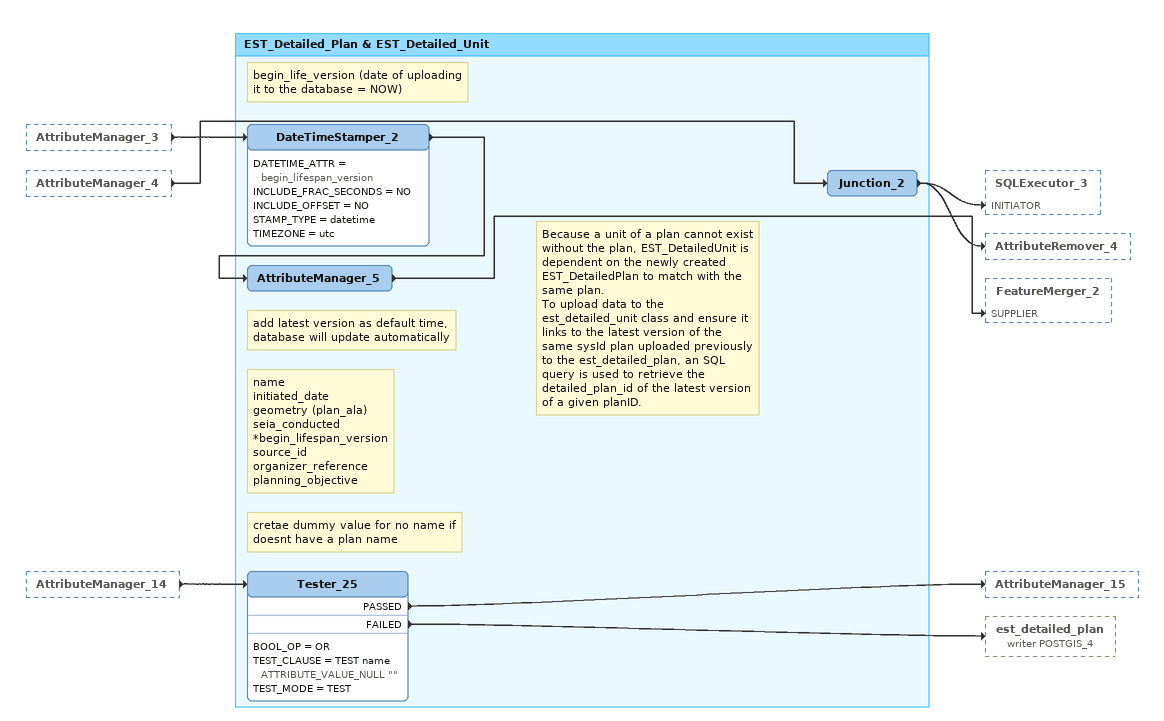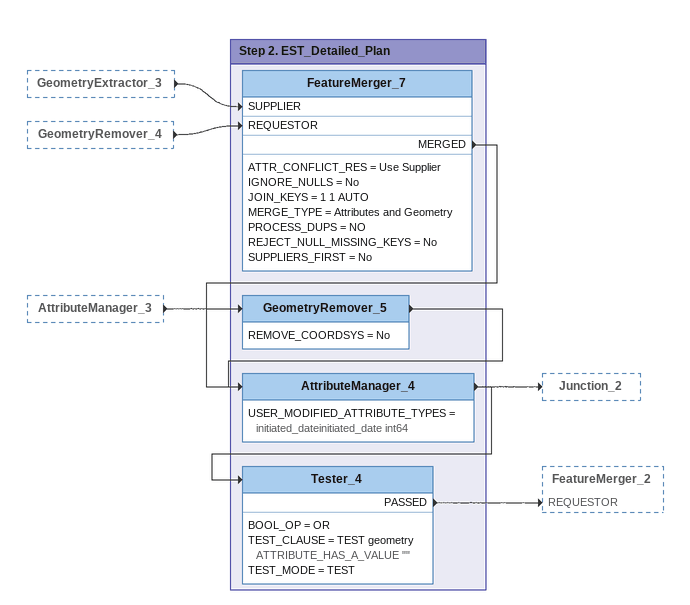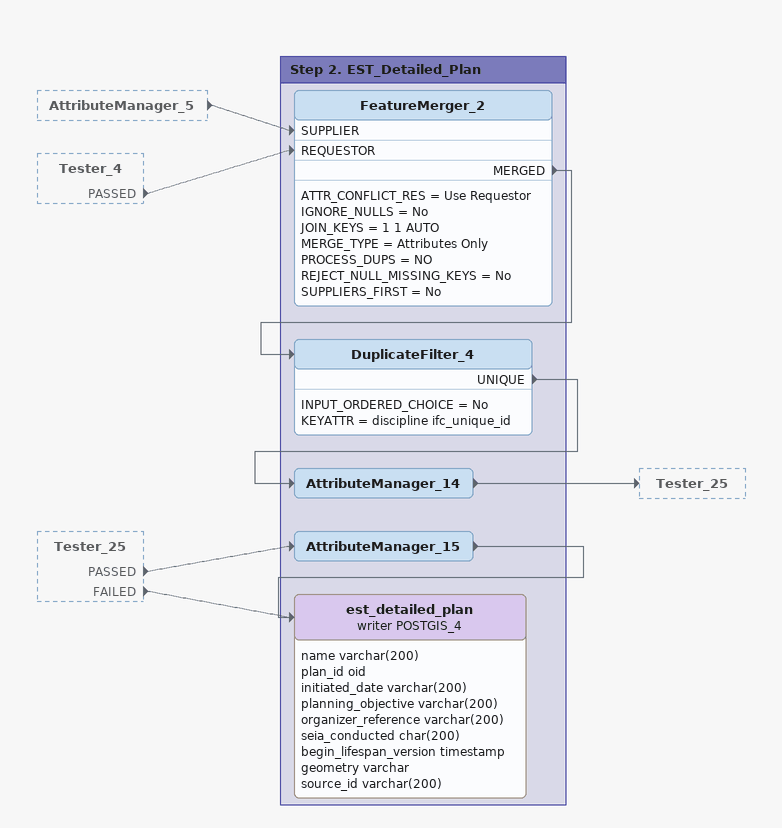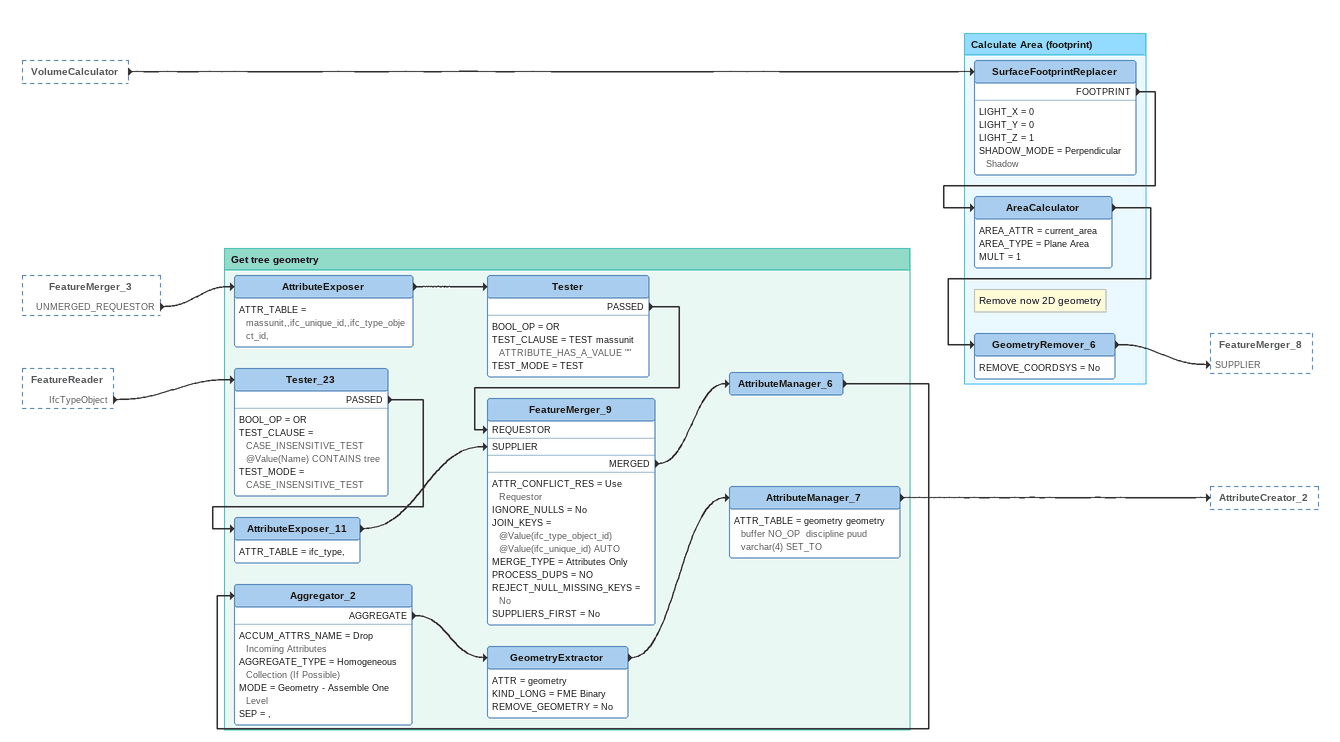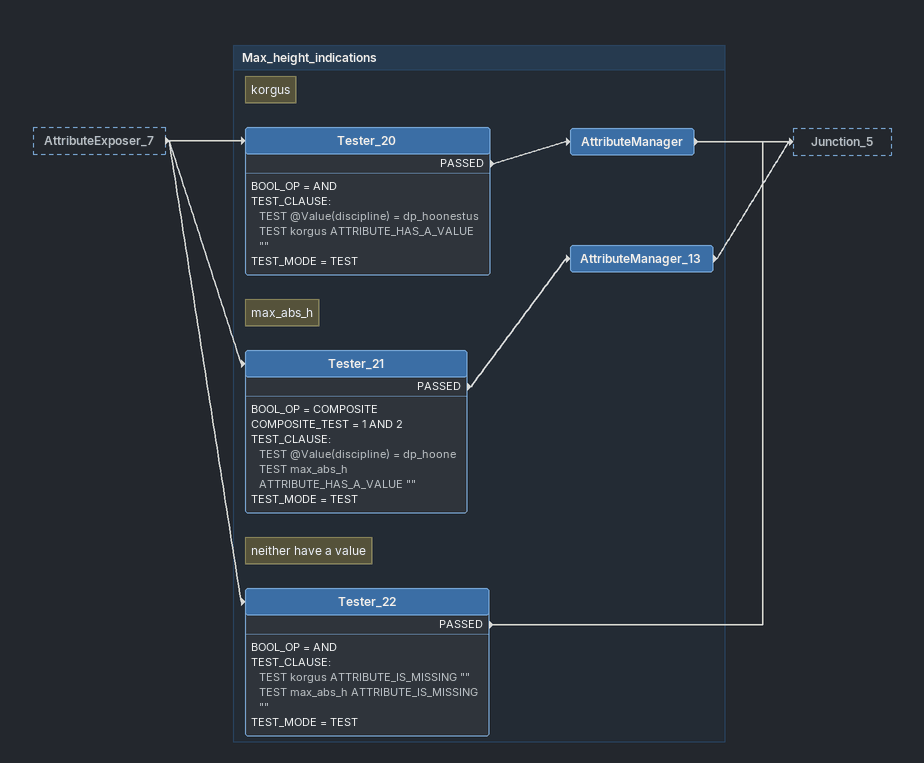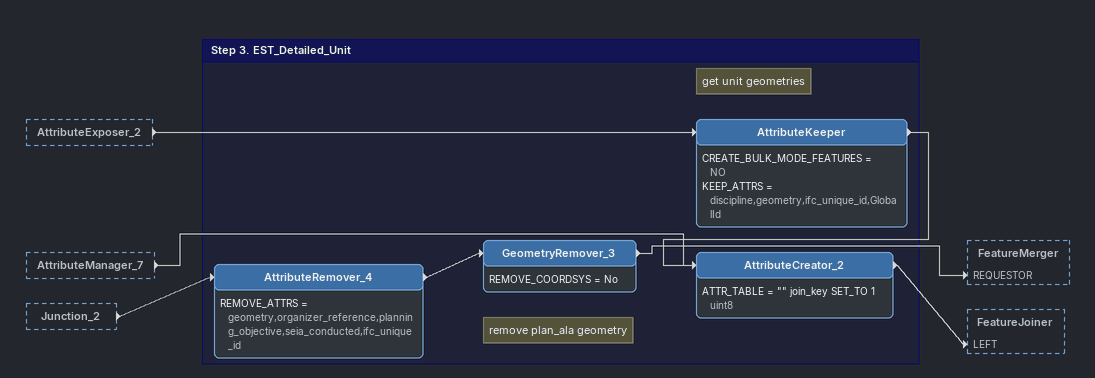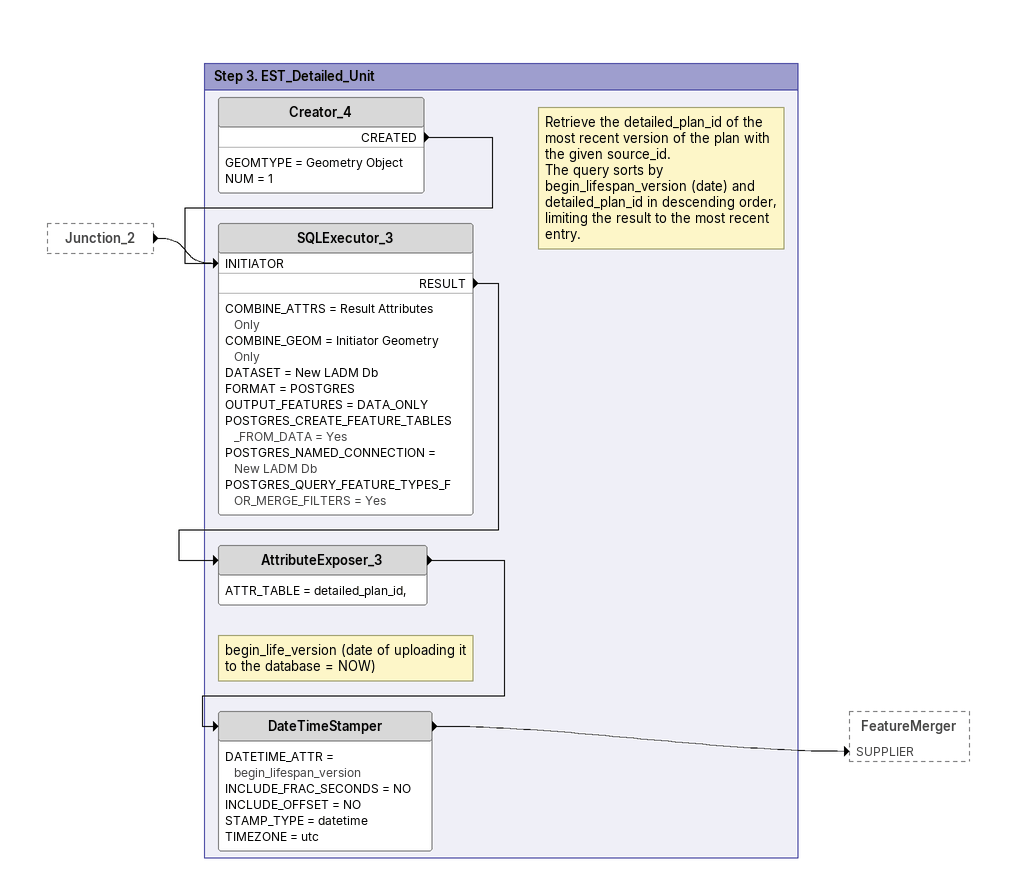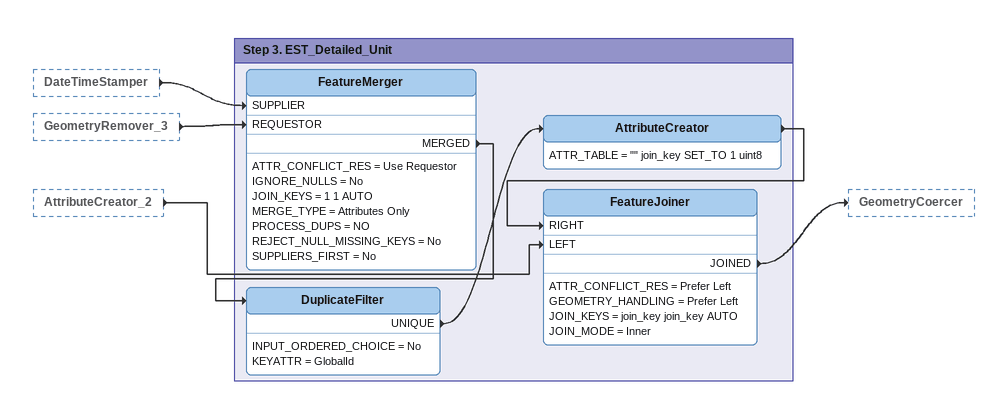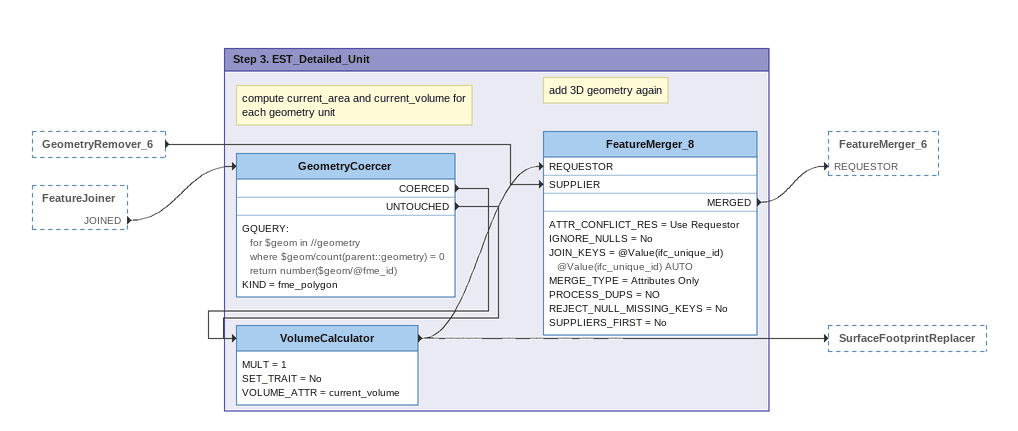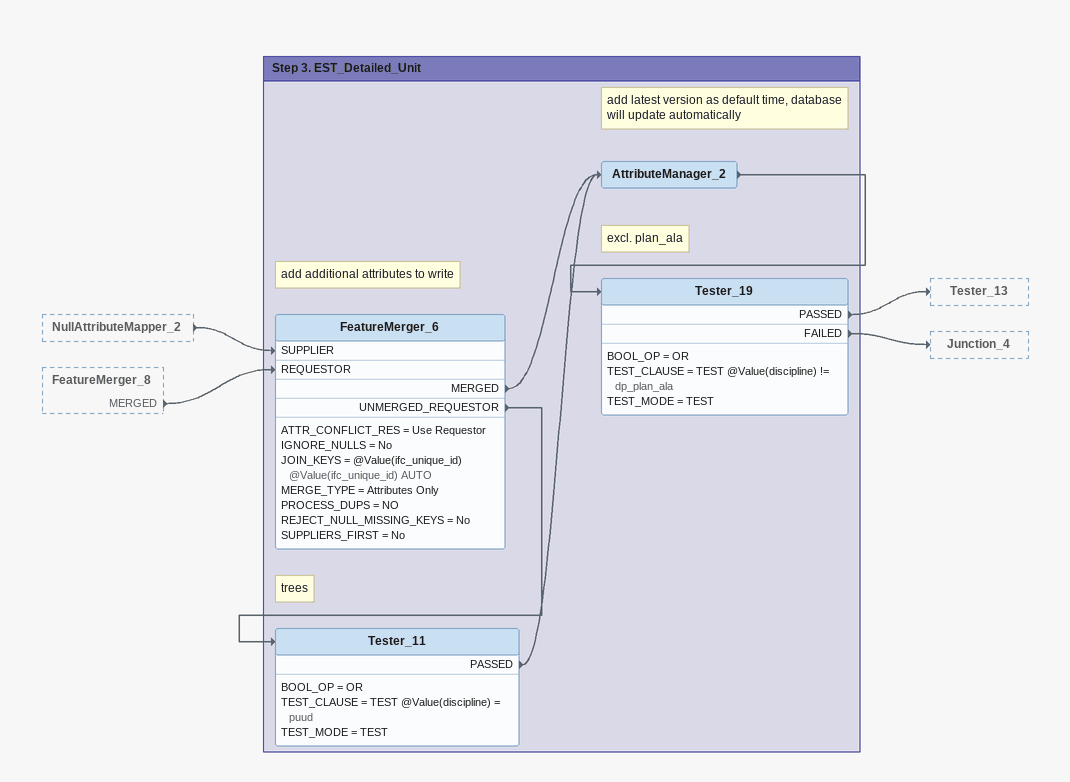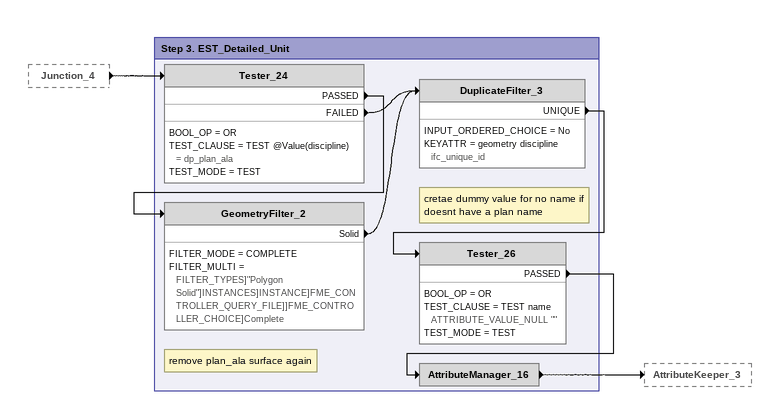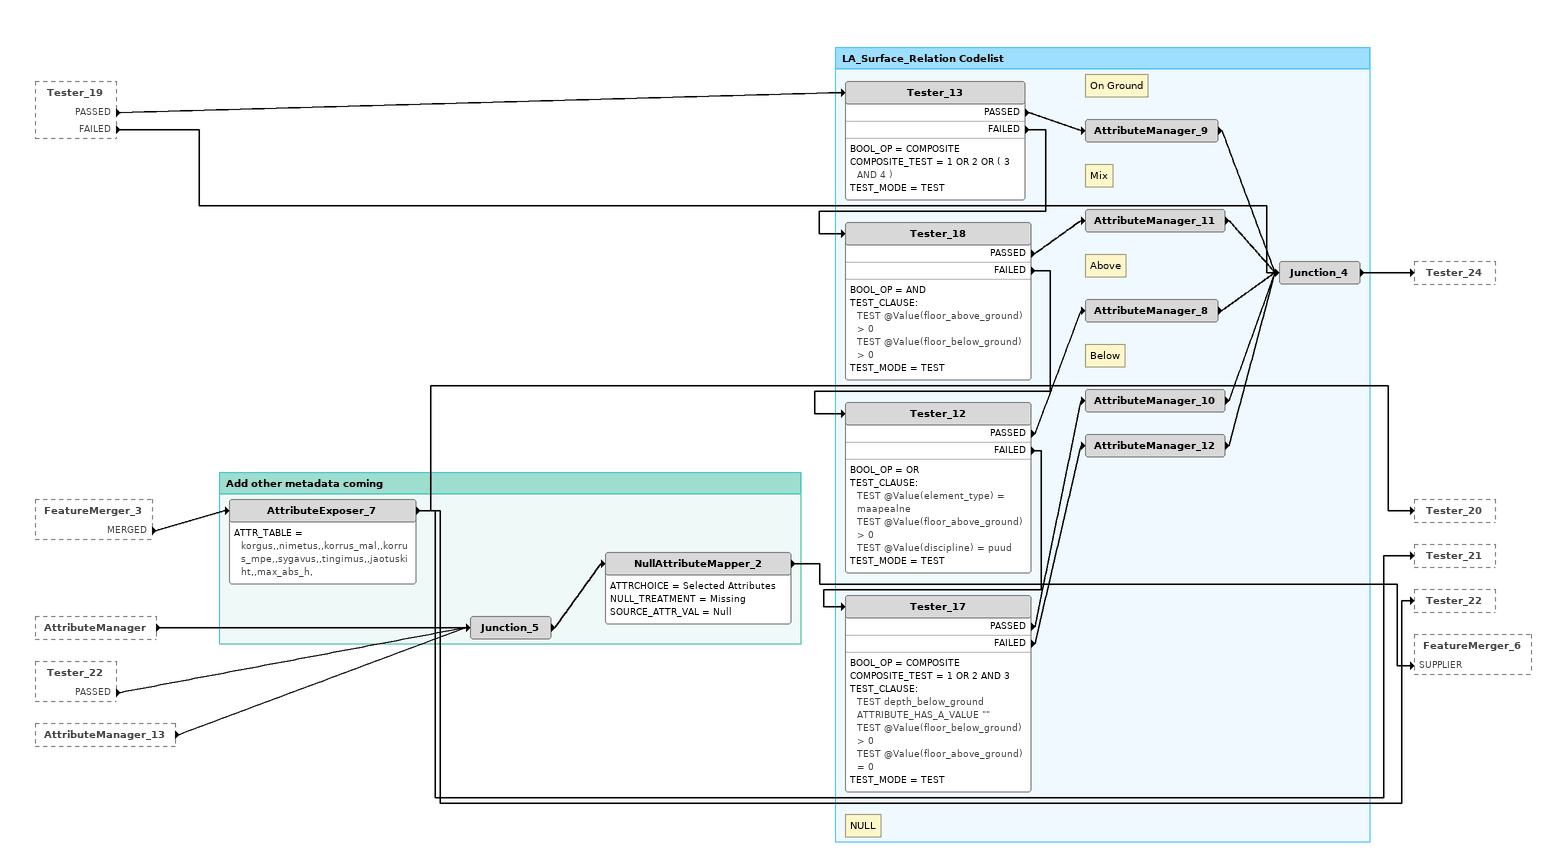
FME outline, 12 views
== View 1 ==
AttributeManager_3 [outside]
    -> DateTimeStamper_2
AttributeManager_4 [outside]
    -> Junction_2
AttributeManager_14 [outside]
    -> Tester_25

Bookmark: EST_Detailed_Plan & EST_Detailed_Unit
Note: begin_life_version (date of uploading it to the database = NOW)
DateTimeStamper_2
    DATETIME_ATTR = begin_lifespan_version
    INCLUDE_FRAC_SECONDS = NO
    INCLUDE_OFFSET = NO
    STAMP_TYPE = datetime
    TIMEZONE = utc
    -> AttributeManager_5
Note: add latest version as default time, database will update automatically
Note: name / initiated_date / geometry (plan_ala) / seia_conducted / *begin_lifespan_version / source_id / organizer_reference / planning_objective
AttributeManager_5
    -> FeatureMerger_2 [SUPPLIER]
Note: Because a unit of a plan cannot exist without the plan, EST_DetailedUnit is dependent on the newly created EST_DetailedPlan to match with the same plan. / To upload data to the est_detailed_unit class and ensure it links to the latest version of the same sysId plan uploaded previously to the est_detailed_plan, an SQL query is used to retrieve the detailed_plan_id of the latest version of a given planID.
Junction_2
    -> SQLExecutor_3 [INITIATOR]
    -> AttributeRemover_4
Note: cretae dummy value for no name if doesnt have a plan name
Tester_25
    BOOL_OP = OR
    TEST_CLAUSE = TEST name ATTRIBUTE_VALUE_NULL ""
    TEST_MODE = TEST
    PASSED -> AttributeManager_15
    FAILED -> est_detailed_plan (writer POSTGIS_4)

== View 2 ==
GeometryExtractor_3 [outside]
    -> FeatureMerger_7 [SUPPLIER]
GeometryRemover_4 [outside]
    -> FeatureMerger_7 [REQUESTOR]
AttributeManager_3 [outside]
    -> GeometryRemover_5

Bookmark: Step 2. EST_Detailed_Plan
GeometryRemover_5
    REMOVE_COORDSYS = No
    -> AttributeManager_4
FeatureMerger_7
    ATTR_CONFLICT_RES = Use Supplier
    IGNORE_NULLS = No
    JOIN_KEYS = 1 1 AUTO
    MERGE_TYPE = Attributes and Geometry
    PROCESS_DUPS = NO
    REJECT_NULL_MISSING_KEYS = No
    SUPPLIERS_FIRST = No
    MERGED -> AttributeManager_4
AttributeManager_4
    USER_MODIFIED_ATTRIBUTE_TYPES = initiated_dateinitiated_date int64
    -> Junction_2
    -> Tester_4
Tester_4
    BOOL_OP = OR
    TEST_CLAUSE = TEST geometry ATTRIBUTE_HAS_A_VALUE ""
    TEST_MODE = TEST
    PASSED -> FeatureMerger_2 [REQUESTOR]

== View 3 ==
AttributeManager_5 [outside]
    -> FeatureMerger_2 [SUPPLIER]
Tester_4 [outside]
    PASSED -> FeatureMerger_2 [REQUESTOR]
Tester_25 [outside]
    PASSED -> AttributeManager_15
    FAILED -> est_detailed_plan (writer POSTGIS_4)

Bookmark: Step 2. EST_Detailed_Plan
FeatureMerger_2
    ATTR_CONFLICT_RES = Use Requestor
    IGNORE_NULLS = No
    JOIN_KEYS = 1 1 AUTO
    MERGE_TYPE = Attributes Only
    PROCESS_DUPS = NO
    REJECT_NULL_MISSING_KEYS = No
    SUPPLIERS_FIRST = No
    MERGED -> DuplicateFilter_4
DuplicateFilter_4
    INPUT_ORDERED_CHOICE = No
    KEYATTR = discipline ifc_unique_id
    UNIQUE -> AttributeManager_14
AttributeManager_14
    -> Tester_25
AttributeManager_15
    -> est_detailed_plan (writer POSTGIS_4)
est_detailed_plan (writer POSTGIS_4)
    attributes: name varchar(200), plan_id oid, initiated_date varchar(200), planning_objective varchar(200), organizer_reference varchar(200), seia_conducted char(200), begin_lifespan_version timestamp, geometry varchar, source_id varchar(200)

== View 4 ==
VolumeCalculator [outside]
    -> SurfaceFootprintReplacer
FeatureMerger_3 [outside]
    UNMERGED_REQUESTOR -> AttributeExposer
FeatureReader [outside]
    IfcTypeObject -> Tester_23

Bookmark: Get tree geometry
AttributeExposer
    ATTR_TABLE = massunit,,ifc_unique_id,,ifc_type_object_id,
    -> Tester
Tester
    BOOL_OP = OR
    TEST_CLAUSE = TEST massunit ATTRIBUTE_HAS_A_VALUE ""
    TEST_MODE = TEST
    PASSED -> FeatureMerger_9 [REQUESTOR]
Tester_23
    BOOL_OP = OR
    TEST_CLAUSE = CASE_INSENSITIVE_TEST @Value(Name) CONTAINS tree
    TEST_MODE = CASE_INSENSITIVE_TEST
    PASSED -> AttributeExposer_11
AttributeExposer_11
    ATTR_TABLE = ifc_type,
    -> FeatureMerger_9 [SUPPLIER]
FeatureMerger_9
    ATTR_CONFLICT_RES = Use Requestor
    IGNORE_NULLS = No
    JOIN_KEYS = @Value(ifc_type_object_id) @Value(ifc_unique_id) AUTO
    MERGE_TYPE = Attributes Only
    PROCESS_DUPS = NO
    REJECT_NULL_MISSING_KEYS = No
    SUPPLIERS_FIRST = No
    MERGED -> AttributeManager_6
AttributeManager_6
    -> Aggregator_2
Aggregator_2
    ACCUM_ATTRS_NAME = Drop Incoming Attributes
    AGGREGATE_TYPE = Homogeneous Collection (If Possible)
    MODE = Geometry - Assemble One Level
    SEP = ,
    AGGREGATE -> GeometryExtractor
GeometryExtractor
    ATTR = geometry
    KIND_LONG = FME Binary
    REMOVE_GEOMETRY = No
    -> AttributeManager_7
AttributeManager_7
    ATTR_TABLE = geometry geometry  buffer NO_OP  discipline puud varchar(4) SET_TO
    -> AttributeCreator_2

Bookmark: Calculate Area (footprint)
SurfaceFootprintReplacer
    LIGHT_X = 0
    LIGHT_Y = 0
    LIGHT_Z = 1
    SHADOW_MODE = Perpendicular Shadow
    FOOTPRINT -> AreaCalculator
AreaCalculator
    AREA_ATTR = current_area
    AREA_TYPE = Plane Area
    MULT = 1
    -> GeometryRemover_6
Note: Remove now 2D geometry
GeometryRemover_6
    REMOVE_COORDSYS = No
    -> FeatureMerger_8 [SUPPLIER]

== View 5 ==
AttributeExposer_7 [outside]
    -> Tester_20
    -> Tester_21
    -> Tester_22

Bookmark: Max_height_indications
Note: korgus
Tester_20
    BOOL_OP = AND
    TEST_CLAUSE:
      TEST @Value(discipline) = dp_hoonestus
      TEST korgus ATTRIBUTE_HAS_A_VALUE ""
    TEST_MODE = TEST
    PASSED -> AttributeManager
AttributeManager
    -> Junction_5
Note: max_abs_h
Tester_21
    BOOL_OP = COMPOSITE
    COMPOSITE_TEST = 1 AND 2
    TEST_CLAUSE:
      TEST @Value(discipline) = dp_hoone
      TEST max_abs_h ATTRIBUTE_HAS_A_VALUE ""
    TEST_MODE = TEST
    PASSED -> AttributeManager_13
AttributeManager_13
    -> Junction_5
Note: neither have a value
Tester_22
    BOOL_OP = AND
    TEST_CLAUSE:
      TEST korgus ATTRIBUTE_IS_MISSING ""
      TEST max_abs_h ATTRIBUTE_IS_MISSING ""
    TEST_MODE = TEST
    PASSED -> Junction_5

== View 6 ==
AttributeExposer_2 [outside]
    -> AttributeKeeper
AttributeManager_7 [outside]
    -> AttributeCreator_2
Junction_2 [outside]
    -> AttributeRemover_4

Bookmark: Step 3. EST_Detailed_Unit
Note: get unit geometries
AttributeKeeper
    CREATE_BULK_MODE_FEATURES = NO
    KEEP_ATTRS = discipline,geometry,ifc_unique_id,GlobalId
    -> AttributeCreator_2
AttributeRemover_4
    REMOVE_ATTRS = geometry,organizer_reference,planning_objective,seia_conducted,ifc_unique_id
    -> GeometryRemover_3
Note: remove plan_ala geometry
GeometryRemover_3
    REMOVE_COORDSYS = No
    -> FeatureMerger [REQUESTOR]
AttributeCreator_2
    ATTR_TABLE = "" join_key SET_TO 1 uint8
    -> FeatureJoiner [LEFT]

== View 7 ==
Junction_2 [outside]
    -> SQLExecutor_3 [INITIATOR]

Bookmark: Step 3. EST_Detailed_Unit
Creator_4
    GEOMTYPE = Geometry Object
    NUM = 1
    CREATED -> SQLExecutor_3 [INITIATOR]
Note: Retrieve the detailed_plan_id of the most recent version of the plan with the given source_id. / The query sorts by begin_lifespan_version (date) and detailed_plan_id in descending order, limiting the result to the most recent entry.
SQLExecutor_3
    COMBINE_ATTRS = Result Attributes Only
    COMBINE_GEOM = Initiator Geometry Only
    DATASET = New LADM Db
    FORMAT = POSTGRES
    OUTPUT_FEATURES = DATA_ONLY
    POSTGRES_CREATE_FEATURE_TABLES_FROM_DATA = Yes
    POSTGRES_NAMED_CONNECTION = New LADM Db
    POSTGRES_QUERY_FEATURE_TYPES_FOR_MERGE_FILTERS = Yes
    RESULT -> AttributeExposer_3
AttributeExposer_3
    ATTR_TABLE = detailed_plan_id,
    -> DateTimeStamper
Note: begin_life_version (date of uploading it to the database = NOW)
DateTimeStamper
    DATETIME_ATTR = begin_lifespan_version
    INCLUDE_FRAC_SECONDS = NO
    INCLUDE_OFFSET = NO
    STAMP_TYPE = datetime
    TIMEZONE = utc
    -> FeatureMerger [SUPPLIER]

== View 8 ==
DateTimeStamper [outside]
    -> FeatureMerger [SUPPLIER]
GeometryRemover_3 [outside]
    -> FeatureMerger [REQUESTOR]
AttributeCreator_2 [outside]
    -> FeatureJoiner [LEFT]

Bookmark: Step 3. EST_Detailed_Unit
FeatureMerger
    ATTR_CONFLICT_RES = Use Requestor
    IGNORE_NULLS = No
    JOIN_KEYS = 1 1 AUTO
    MERGE_TYPE = Attributes Only
    PROCESS_DUPS = NO
    REJECT_NULL_MISSING_KEYS = No
    SUPPLIERS_FIRST = No
    MERGED -> DuplicateFilter
DuplicateFilter
    INPUT_ORDERED_CHOICE = No
    KEYATTR = GlobalId
    UNIQUE -> AttributeCreator
AttributeCreator
    ATTR_TABLE = "" join_key SET_TO 1 uint8
    -> FeatureJoiner [RIGHT]
FeatureJoiner
    ATTR_CONFLICT_RES = Prefer Left
    GEOMETRY_HANDLING = Prefer Left
    JOIN_KEYS = join_key join_key AUTO
    JOIN_MODE = Inner
    JOINED -> GeometryCoercer

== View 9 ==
GeometryRemover_6 [outside]
    -> FeatureMerger_8 [SUPPLIER]
FeatureJoiner [outside]
    JOINED -> GeometryCoercer

Bookmark: Step 3. EST_Detailed_Unit
Note: compute current_area and current_volume for each geometry unit
GeometryCoercer
    GQUERY:
      for $geom in //geometry
      where $geom/count(parent::geometry) = 0
      return number($geom/@fme_id)
    KIND = fme_polygon
    COERCED -> VolumeCalculator
    UNTOUCHED -> VolumeCalculator
VolumeCalculator
    MULT = 1
    SET_TRAIT = No
    VOLUME_ATTR = current_volume
    -> SurfaceFootprintReplacer
    -> FeatureMerger_8 [REQUESTOR]
Note: add 3D geometry again
FeatureMerger_8
    ATTR_CONFLICT_RES = Use Requestor
    IGNORE_NULLS = No
    JOIN_KEYS = @Value(ifc_unique_id) @Value(ifc_unique_id) AUTO
    MERGE_TYPE = Attributes Only
    PROCESS_DUPS = NO
    REJECT_NULL_MISSING_KEYS = No
    SUPPLIERS_FIRST = No
    MERGED -> FeatureMerger_6 [REQUESTOR]

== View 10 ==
NullAttributeMapper_2 [outside]
    -> FeatureMerger_6 [SUPPLIER]
FeatureMerger_8 [outside]
    MERGED -> FeatureMerger_6 [REQUESTOR]

Bookmark: Step 3. EST_Detailed_Unit
Note: add additional attributes to write
FeatureMerger_6
    ATTR_CONFLICT_RES = Use Requestor
    IGNORE_NULLS = No
    JOIN_KEYS = @Value(ifc_unique_id) @Value(ifc_unique_id) AUTO
    MERGE_TYPE = Attributes Only
    PROCESS_DUPS = NO
    REJECT_NULL_MISSING_KEYS = No
    SUPPLIERS_FIRST = No
    MERGED -> AttributeManager_2
    UNMERGED_REQUESTOR -> Tester_11
Note: trees
Tester_11
    BOOL_OP = OR
    TEST_CLAUSE = TEST @Value(discipline) = puud
    TEST_MODE = TEST
    PASSED -> AttributeManager_2
Note: add latest version as default time, database will update automatically
AttributeManager_2
    -> Tester_19
Note: excl. plan_ala
Tester_19
    BOOL_OP = OR
    TEST_CLAUSE = TEST @Value(discipline) != dp_plan_ala
    TEST_MODE = TEST
    PASSED -> Tester_13
    FAILED -> Junction_4

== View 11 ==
Junction_4 [outside]
    -> Tester_24

Bookmark: Step 3. EST_Detailed_Unit
Tester_24
    BOOL_OP = OR
    TEST_CLAUSE = TEST @Value(discipline) = dp_plan_ala
    TEST_MODE = TEST
    PASSED -> GeometryFilter_2
    FAILED -> DuplicateFilter_3
Note: remove plan_ala surface again
GeometryFilter_2
    FILTER_MODE = COMPLETE
    FILTER_MULTI = FILTER_TYPES]"Polygon Solid"]INSTANCES]INSTANCE]FME_CONTROLLER_QUERY_FILE]]FME_CONTROLLER_CHOICE]Complete
    Solid -> DuplicateFilter_3
DuplicateFilter_3
    INPUT_ORDERED_CHOICE = No
    KEYATTR = geometry discipline ifc_unique_id
    UNIQUE -> Tester_26
Note: cretae dummy value for no name if doesnt have a plan name
Tester_26
    BOOL_OP = OR
    TEST_CLAUSE = TEST name ATTRIBUTE_VALUE_NULL ""
    TEST_MODE = TEST
    PASSED -> AttributeManager_16
AttributeManager_16
    -> AttributeKeeper_3

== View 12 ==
Tester_19 [outside]
    PASSED -> Tester_13
    FAILED -> Junction_4
FeatureMerger_3 [outside]
    MERGED -> AttributeExposer_7
AttributeManager [outside]
    -> Junction_5
Tester_22 [outside]
    PASSED -> Junction_5
AttributeManager_13 [outside]
    -> Junction_5

Bookmark: Add other metadata coming
AttributeExposer_7
    ATTR_TABLE = korgus,,nimetus,,korrus_mal,,korrus_mpe,,sygavus,,tingimus,,jaotuskiht,,max_abs_h,
    -> Tester_20
    -> Tester_21
    -> Tester_22
Junction_5
    -> NullAttributeMapper_2
NullAttributeMapper_2
    ATTRCHOICE = Selected Attributes
    NULL_TREATMENT = Missing
    SOURCE_ATTR_VAL = Null
    -> FeatureMerger_6 [SUPPLIER]

Bookmark: LA_Surface_Relation Codelist
Tester_13
    BOOL_OP = COMPOSITE
    COMPOSITE_TEST = 1 OR 2 OR ( 3 AND 4 )
    TEST_MODE = TEST
    PASSED -> AttributeManager_9
    FAILED -> Tester_18
Note: On Ground
AttributeManager_9
    -> Junction_4
Tester_18
    BOOL_OP = AND
    TEST_CLAUSE:
      TEST @Value(floor_above_ground) > 0
      TEST @Value(floor_below_ground) > 0
    TEST_MODE = TEST
    PASSED -> AttributeManager_11
    FAILED -> Tester_12
Note: Mix
AttributeManager_11
    -> Junction_4
Tester_12
    BOOL_OP = OR
    TEST_CLAUSE:
      TEST @Value(element_type) = maapealne
      TEST @Value(floor_above_ground) > 0
      TEST @Value(discipline) = puud
    TEST_MODE = TEST
    PASSED -> AttributeManager_8
    FAILED -> Tester_17
Note: Above
AttributeManager_8
    -> Junction_4
Tester_17
    BOOL_OP = COMPOSITE
    COMPOSITE_TEST = 1 OR 2 AND 3
    TEST_CLAUSE:
      TEST depth_below_ground ATTRIBUTE_HAS_A_VALUE ""
      TEST @Value(floor_below_ground) > 0
      TEST @Value(floor_above_ground) = 0
    TEST_MODE = TEST
    PASSED -> AttributeManager_10
    FAILED -> AttributeManager_12
Note: Below
AttributeManager_10
    -> Junction_4
Note: NULL
AttributeManager_12
    -> Junction_4
Junction_4
    -> Tester_24
